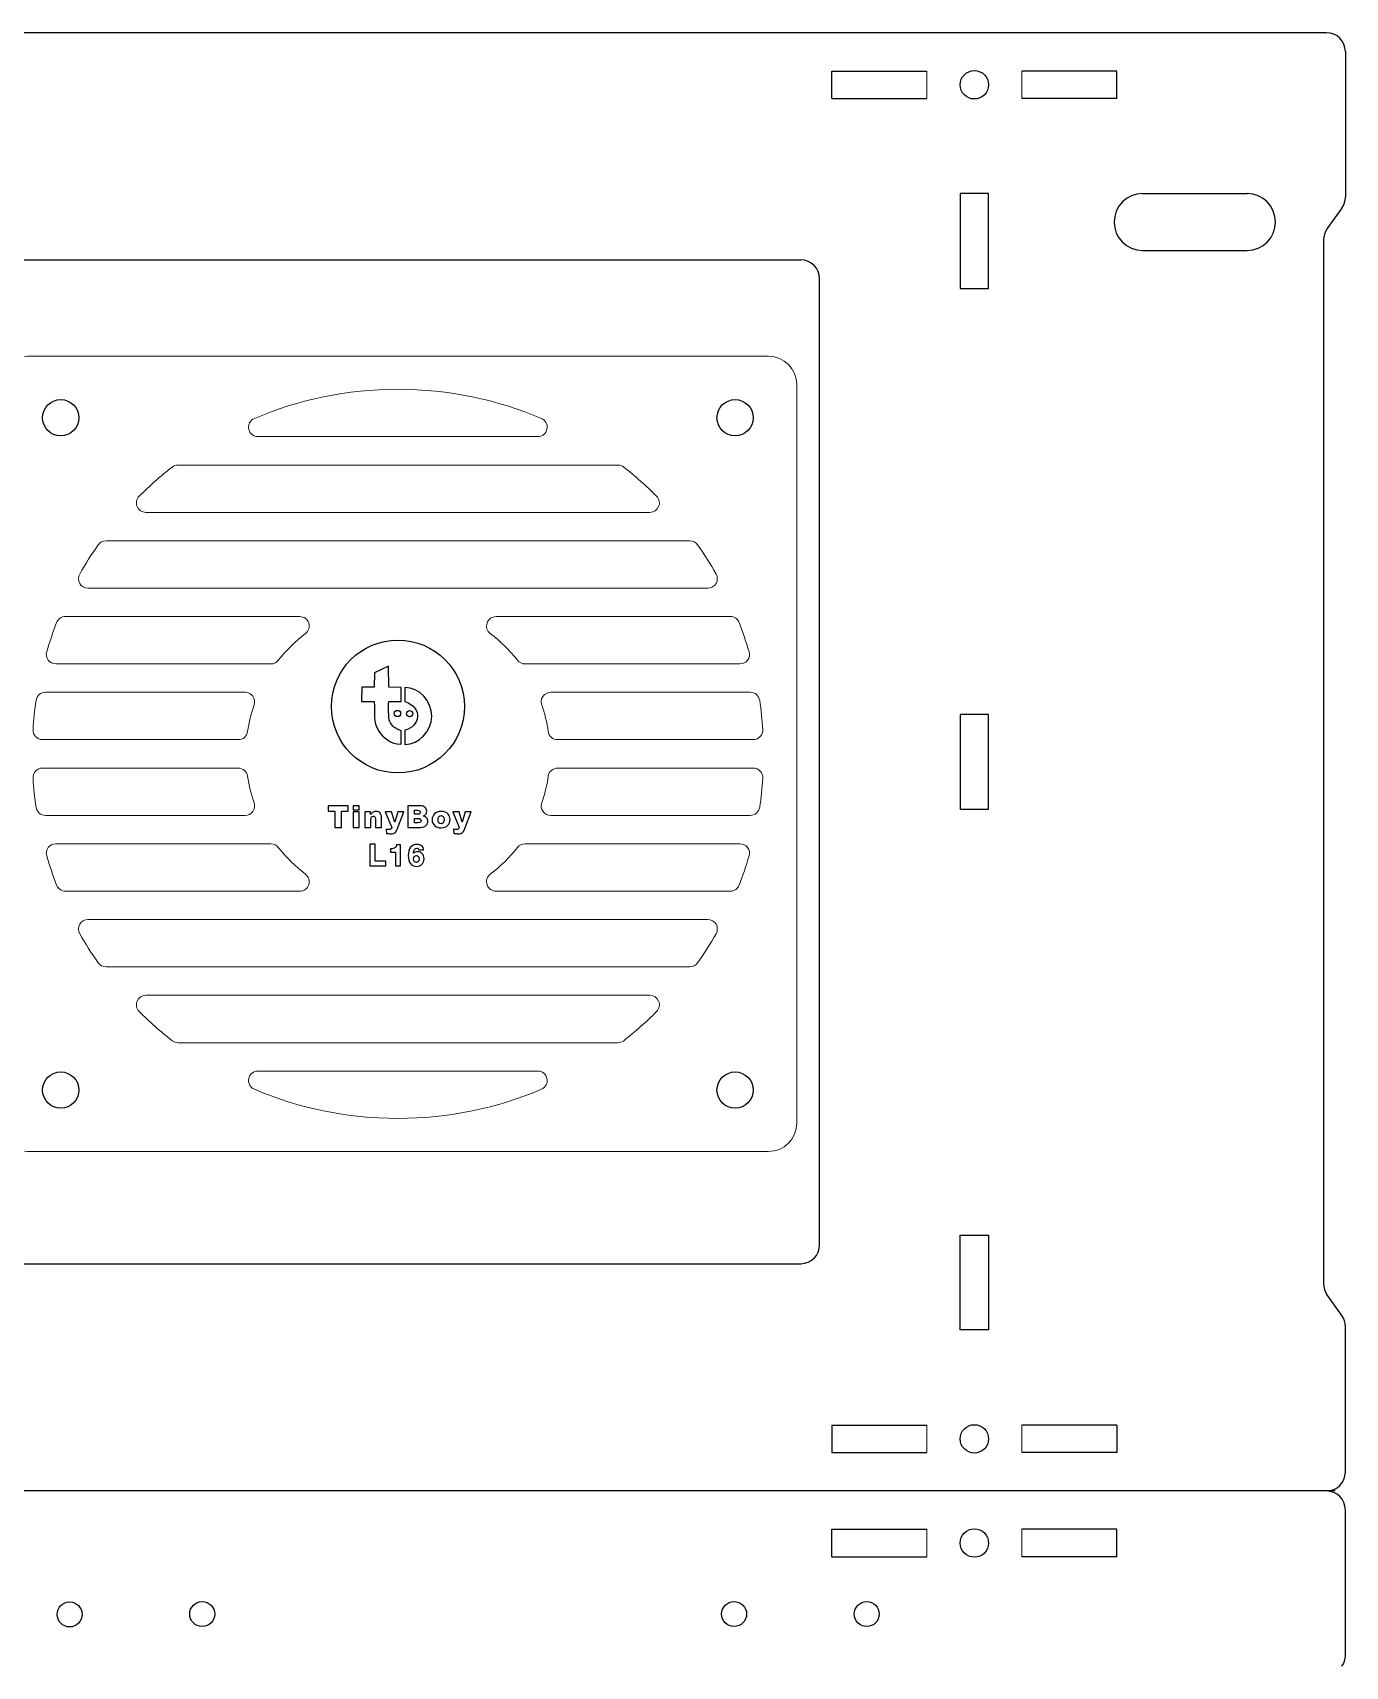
# Model space of a CAD drawing. Extents: x 141 to 715, y -757 to -299.
# Drawn here: x 576.9 to 715.5, y -471 to -298.5 of the extents above; entities that cross this region are included whole.
import ezdxf

# ---------------------------------------------------------------- set-up
doc = ezdxf.new("R2010")
doc.units = 0
doc.header["$MEASUREMENT"] = 0
doc.layers.add('DL', color=7, linetype='CONTINUOUS')
doc.layers.add('Layer 1', color=7, linetype='CONTINUOUS')

msp = doc.modelspace()

# ---------------------------------------------------------------- linework, layer by layer
at = {"layer": 'DL'}
for p, q in [((713.5, -298.52), (430.5, -298.52)), ((661.29, -305.47), (661.29, -302.57)), ((661.29, -302.57), (671.32, -302.57)), ((691.38, -302.57), (681.35, -302.57)), ((691.38, -305.47), (691.38, -302.57)), ((661.29, -305.47), (671.32, -305.47)), ((691.38, -305.47), (681.35, -305.47)), ((715.13, -317.04), (713.56, -319.25)), ((713.19, -320.41), (713.19, -430.63)), ((715.13, -434), (713.56, -431.79)), ((661.29, -445.57), (661.29, -448.47)), ((661.29, -445.57), (671.32, -445.57)), ((691.38, -445.57), (681.35, -445.57)), ((691.38, -445.57), (691.38, -448.47)), ((661.29, -448.47), (671.32, -448.47)), ((691.38, -448.47), (681.35, -448.47)), ((714.43, -452.52), (428.17, -452.52)), ((661.29, -459.47), (661.29, -456.57)), ((661.29, -456.57), (671.32, -456.57)), ((691.38, -456.57), (681.35, -456.57)), ((691.38, -459.47), (691.38, -456.57)), ((661.29, -459.47), (671.32, -459.47)), ((691.38, -459.47), (681.35, -459.47))]:
    msp.add_line(p, q, dxfattribs=at)
at = {"layer": 'DL', "linetype": 'ByBlock'}
for p, q in [((715.5, -300.52), (715.5, -315.88)), ((677.83, -315.52), (674.83, -315.52)), ((674.83, -315.52), (674.83, -325.52)), ((677.83, -320.52), (677.83, -315.52)), ((694.08, -315.52), (705.13, -315.52)), ((677.83, -325.52), (677.83, -320.52)), ((485.66, -322.52), (657.99, -322.52)), ((694.08, -321.52), (705.13, -321.52)), ((659.99, -426.52), (659.99, -324.52)), ((674.83, -325.52), (677.83, -325.52)), ((677.83, -370.52), (674.83, -370.52)), ((674.83, -370.52), (674.83, -380.52)), ((677.83, -375.52), (677.83, -370.52)), ((677.83, -380.52), (677.83, -375.52)), ((674.83, -380.52), (677.83, -380.52)), ((674.83, -435.52), (674.83, -425.52)), ((674.83, -425.52), (677.83, -425.52)), ((677.83, -425.52), (677.83, -430.52)), ((485.66, -428.52), (657.99, -428.52)), ((677.83, -430.52), (677.83, -435.52)), ((677.83, -435.52), (674.83, -435.52)), ((715.5, -450.52), (715.5, -435.16)), ((715.5, -469.88), (715.5, -454.52))]:
    msp.add_line(p, q, dxfattribs=at)
for centre in [(676.33, -304.02), (676.33, -447.02), (676.33, -458.02)]:
    msp.add_circle(centre, 1.5, dxfattribs=at)
at = {"layer": 'DL'}
for centre, radius in [((579.85, -339.18), 1.91), ((651.06, -339.18), 1.91), ((615.46, -369.68), 7.02), ((579.85, -410.18), 1.91), ((651.06, -410.18), 1.91), ((580.79, -465.56), 1.32), ((594.79, -465.52), 1.32), ((650.96, -465.52), 1.32), ((664.96, -465.52), 1.32)]:
    msp.add_circle(centre, radius, dxfattribs=at)
for centre, start, end in [((713.5, -300.52), 0, 90), ((713.5, -315.88), 324.6554, 0), ((715.19, -320.41), 144.6554, 180), ((715.19, -430.63), 180, 215.3446), ((713.5, -435.16), 0, 35.3446), ((713.5, -450.52), 270, 0), ((713.5, -454.52), 0, 90), ((713.5, -469.88), 324.6554, 0)]:
    msp.add_arc(centre, 2, start, end, dxfattribs=at)
at = {"layer": 'DL', "linetype": 'ByBlock'}
for centre, radius, start, end in [((694.08, -318.52), 3, 90.0019, 269.9981), ((705.13, -318.52), 3, 270.0019, 89.9981), ((657.99, -324.52), 2, 0, 90), ((657.99, -426.52), 2, 270, 0)]:
    msp.add_arc(centre, radius, start, end, dxfattribs=at)
at = {"layer": 'Layer 1'}
for centre in [(615.41, -370.42), (616.69, -370.43)]:
    msp.add_ellipse(centre, major_axis=(0.331, 0), ratio=0.996982, dxfattribs=at)
at = {"layer": 'Layer 1', "lineweight": 9}
for points in [[(671.32, -305.47), (671.32, -305.47), (671.32, -302.57), (671.32, -302.57)], [(681.35, -305.47), (681.35, -305.47), (681.35, -302.57), (681.35, -302.57)], [(691.08, -318.52), (691.08, -318.52), (691.08, -318.52), (691.08, -318.52)], [(708.13, -318.52), (708.13, -318.52), (708.13, -318.52), (708.13, -318.52)], [(576.34, -332.68), (576.34, -332.68), (654.57, -332.68), (654.57, -332.68)], [(600.3, -339.26), (604.95, -337.28), (610.07, -336.18), (615.46, -336.18)], [(615.46, -336.18), (620.84, -336.18), (625.96, -337.28), (630.61, -339.26)], [(599.71, -340.38), (599.61, -339.91), (599.86, -339.45), (600.3, -339.26)], [(630.61, -339.26), (631.06, -339.45), (631.3, -339.91), (631.2, -340.38)], [(631.2, -340.38), (631.1, -340.85), (630.7, -341.18), (630.22, -341.18)], [(588.14, -347.47), (589.23, -346.38), (590.39, -345.35), (591.62, -344.39)], [(639.3, -344.39), (640.52, -345.35), (641.68, -346.38), (642.77, -347.47)], [(587.92, -348.56), (587.76, -348.18), (587.84, -347.76), (588.14, -347.47)], [(642.77, -347.47), (643.07, -347.76), (643.15, -348.18), (642.99, -348.56)], [(581.86, -355.69), (582.46, -354.63), (583.12, -353.6), (583.82, -352.6)], [(647.1, -352.6), (647.79, -353.6), (648.45, -354.63), (649.05, -355.69)], [(649.05, -355.69), (649.23, -356), (649.23, -356.37), (649.05, -356.68)], [(578.37, -363.9), (578.68, -362.85), (579.03, -361.83), (579.42, -360.82)], [(605.7, -361.97), (604.63, -362.79), (603.67, -363.74), (602.83, -364.8)], [(606.04, -360.86), (606.18, -361.27), (606.05, -361.71), (605.7, -361.97)], [(625.21, -361.97), (624.86, -361.71), (624.73, -361.27), (624.87, -360.86)], [(628.08, -364.8), (627.24, -363.74), (626.28, -362.79), (625.21, -361.97)], [(651.49, -360.82), (651.88, -361.83), (652.23, -362.85), (652.54, -363.9)], [(578.54, -364.78), (578.34, -364.52), (578.28, -364.21), (578.37, -363.9)], [(652.54, -363.9), (652.63, -364.21), (652.57, -364.52), (652.38, -364.78)], [(579.34, -365.18), (579.01, -365.18), (578.73, -365.04), (578.54, -364.78)], [(602.05, -365.18), (602.05, -365.18), (579.34, -365.18), (579.34, -365.18)], [(602.83, -364.8), (602.64, -365.05), (602.36, -365.18), (602.05, -365.18)], [(628.87, -365.18), (628.55, -365.18), (628.27, -365.05), (628.08, -364.8)], [(651.57, -365.18), (651.57, -365.18), (628.87, -365.18), (628.87, -365.18)], [(652.38, -364.78), (652.18, -365.04), (651.9, -365.18), (651.57, -365.18)], [(576.93, -372.11), (576.99, -371.08), (577.1, -370.05), (577.25, -369.03)], [(600.13, -368.6), (600.33, -368.87), (600.37, -369.19), (600.27, -369.5)], [(630.64, -369.5), (630.54, -369.19), (630.58, -368.87), (630.78, -368.6)], [(653.66, -369.03), (653.81, -370.05), (653.92, -371.08), (653.98, -372.11)], [(600.27, -369.5), (599.96, -370.41), (599.72, -371.35), (599.58, -372.33)], [(631.33, -372.33), (631.19, -371.35), (630.96, -370.41), (630.64, -369.5)], [(599.58, -372.33), (599.51, -372.82), (599.09, -373.18), (598.59, -373.18)], [(632.32, -373.18), (631.82, -373.18), (631.4, -372.82), (631.33, -372.33)], [(598.59, -373.18), (598.59, -373.18), (577.93, -373.18), (577.93, -373.18)], [(652.98, -373.18), (652.98, -373.18), (632.32, -373.18), (632.32, -373.18)], [(576.93, -377.24), (576.91, -376.96), (577, -376.71), (577.2, -376.5)], [(577.25, -380.32), (577.1, -379.31), (576.99, -378.28), (576.93, -377.24)], [(599.58, -377.03), (599.72, -378.01), (599.96, -378.95), (600.27, -379.86)], [(630.64, -379.86), (630.96, -378.95), (631.19, -378.01), (631.33, -377.03)], [(653.98, -377.24), (653.92, -378.28), (653.81, -379.31), (653.66, -380.32)], [(653.72, -376.5), (653.91, -376.71), (654, -376.96), (653.98, -377.24)], [(578.25, -381.18), (577.75, -381.18), (577.33, -380.82), (577.25, -380.32)], [(599.32, -381.18), (599.32, -381.18), (578.25, -381.18), (578.25, -381.18)], [(600.13, -380.76), (599.94, -381.03), (599.65, -381.18), (599.32, -381.18)], [(600.27, -379.86), (600.37, -380.17), (600.33, -380.49), (600.13, -380.76)], [(630.78, -380.76), (630.58, -380.49), (630.54, -380.17), (630.64, -379.86)], [(631.59, -381.18), (631.26, -381.18), (630.97, -381.03), (630.78, -380.76)], [(652.66, -381.18), (652.66, -381.18), (631.59, -381.18), (631.59, -381.18)], [(653.66, -380.32), (653.58, -380.82), (653.17, -381.18), (652.66, -381.18)], [(602.83, -384.56), (603.67, -385.62), (604.63, -386.57), (605.7, -387.39)], [(625.21, -387.39), (626.28, -386.57), (627.24, -385.62), (628.08, -384.56)], [(579.42, -388.54), (579.03, -387.53), (578.68, -386.5), (578.37, -385.46)], [(652.54, -385.46), (652.23, -386.51), (651.88, -387.53), (651.49, -388.54)], [(580.36, -389.18), (579.93, -389.18), (579.57, -388.93), (579.42, -388.54)], [(605.09, -389.18), (605.09, -389.18), (580.36, -389.18), (580.36, -389.18)], [(650.55, -389.18), (650.55, -389.18), (625.82, -389.18), (625.82, -389.18)], [(651.49, -388.54), (651.34, -388.93), (650.98, -389.18), (650.55, -389.18)], [(581.86, -393.67), (581.68, -393.36), (581.68, -392.99), (581.86, -392.68)], [(649.05, -392.68), (649.23, -392.99), (649.23, -393.36), (649.05, -393.67)], [(583.82, -396.75), (583.12, -395.76), (582.46, -394.73), (581.86, -393.67)], [(649.05, -393.67), (648.45, -394.73), (647.79, -395.76), (647.1, -396.75)], [(588.14, -401.89), (587.84, -401.59), (587.76, -401.18), (587.92, -400.8)], [(591.62, -404.97), (590.39, -404.01), (589.23, -402.98), (588.14, -401.89)], [(642.77, -401.89), (641.68, -402.98), (640.52, -404.01), (639.3, -404.97)], [(642.99, -400.8), (643.15, -401.18), (643.07, -401.59), (642.77, -401.89)], [(639.3, -404.97), (639.11, -405.11), (638.91, -405.18), (638.68, -405.18)], [(599.71, -408.98), (599.81, -408.51), (600.21, -408.18), (600.69, -408.18)], [(600.69, -408.18), (600.69, -408.18), (630.22, -408.18), (630.22, -408.18)], [(630.22, -408.18), (630.7, -408.18), (631.1, -408.51), (631.2, -408.98)], [(600.3, -410.1), (599.86, -409.91), (599.61, -409.45), (599.71, -408.98)], [(631.2, -408.98), (631.3, -409.45), (631.05, -409.91), (630.61, -410.1)], [(671.32, -445.57), (671.32, -445.57), (671.32, -448.47), (671.32, -448.47)], [(681.35, -445.57), (681.35, -445.57), (681.35, -448.47), (681.35, -448.47)], [(671.32, -459.47), (671.32, -459.47), (671.32, -456.57), (671.32, -456.57)], [(681.35, -459.47), (681.35, -459.47), (681.35, -456.57), (681.35, -456.57)]]:
    msp.add_open_spline(points, degree=3, dxfattribs=at)
for points, knots in [([(654.57, -332.68), (656.23, -332.68), (657.58, -334.03), (657.58, -335.68), (657.58, -335.68), (657.58, -335.68), (657.58, -413.68), (657.58, -413.68), (657.58, -413.68), (657.58, -415.33), (656.23, -416.68), (654.57, -416.68), (654.57, -416.68), (654.57, -416.68), (576.34, -416.68), (576.34, -416.68), (576.34, -416.68), (574.68, -416.68), (573.33, -415.33), (573.33, -413.68), (573.33, -413.68), (573.33, -413.68), (573.33, -335.68), (573.33, -335.68), (573.33, -335.68), (573.33, -334.03), (574.68, -332.68), (576.34, -332.68)], [0.125, 0.125, 0.125, 0.125, 0.25, 0.25, 0.25, 0.25, 0.375, 0.375, 0.375, 0.375, 0.5, 0.5, 0.5, 0.5, 0.625, 0.625, 0.625, 0.625, 0.75, 0.75, 0.75, 0.75, 0.875, 0.875, 0.875, 0.875, 1, 1, 1, 1]), ([(630.22, -341.18), (630.22, -341.18), (600.69, -341.18), (600.69, -341.18), (600.69, -341.18), (600.21, -341.18), (599.81, -340.85), (599.71, -340.38)], [0.4285714, 0.4285714, 0.4285714, 0.4285714, 0.5714286, 0.5714286, 0.5714286, 0.5714286, 0.7142857, 0.7142857, 0.7142857, 0.7142857]), ([(591.62, -344.39), (591.8, -344.25), (592, -344.18), (592.24, -344.18), (592.24, -344.18), (592.24, -344.18), (638.68, -344.18), (638.68, -344.18), (638.68, -344.18), (638.91, -344.18), (639.11, -344.25), (639.3, -344.39)], [0.7, 0.7, 0.7, 0.7, 0.8, 0.8, 0.8, 0.8, 0.9, 0.9, 0.9, 0.9, 1, 1, 1, 1]), ([(642.99, -348.56), (642.83, -348.94), (642.48, -349.18), (642.06, -349.18), (642.06, -349.18), (642.06, -349.18), (588.85, -349.18), (588.85, -349.18), (588.85, -349.18), (588.43, -349.18), (588.08, -348.94), (587.92, -348.56)], [0.2, 0.2, 0.2, 0.2, 0.3, 0.3, 0.3, 0.3, 0.4, 0.4, 0.4, 0.4, 0.5, 0.5, 0.5, 0.5]), ([(583.82, -352.6), (584.01, -352.33), (584.3, -352.18), (584.64, -352.18), (584.64, -352.18), (584.64, -352.18), (646.27, -352.18), (646.27, -352.18), (646.27, -352.18), (646.61, -352.18), (646.9, -352.33), (647.1, -352.6)], [0.7, 0.7, 0.7, 0.7, 0.8, 0.8, 0.8, 0.8, 0.9, 0.9, 0.9, 0.9, 1, 1, 1, 1]), ([(649.05, -356.68), (648.86, -357), (648.55, -357.18), (648.18, -357.18), (648.18, -357.18), (648.18, -357.18), (582.73, -357.18), (582.73, -357.18), (582.73, -357.18), (582.36, -357.18), (582.05, -357), (581.86, -356.68), (581.86, -356.68), (581.68, -356.37), (581.68, -356), (581.86, -355.69)], [0.2, 0.2, 0.2, 0.2, 0.3, 0.3, 0.3, 0.3, 0.4, 0.4, 0.4, 0.4, 0.5, 0.5, 0.5, 0.5, 0.6, 0.6, 0.6, 0.6]), ([(579.42, -360.82), (579.57, -360.43), (579.93, -360.18), (580.36, -360.18), (580.36, -360.18), (580.36, -360.18), (605.09, -360.18), (605.09, -360.18), (605.09, -360.18), (605.53, -360.18), (605.9, -360.45), (606.04, -360.86)], [0.4, 0.4, 0.4, 0.4, 0.5, 0.5, 0.5, 0.5, 0.6, 0.6, 0.6, 0.6, 0.7, 0.7, 0.7, 0.7]), ([(624.87, -360.86), (625.01, -360.45), (625.38, -360.18), (625.82, -360.18), (625.82, -360.18), (625.82, -360.18), (650.56, -360.18), (650.56, -360.18), (650.56, -360.18), (650.98, -360.18), (651.34, -360.43), (651.49, -360.82)], [0.7, 0.7, 0.7, 0.7, 0.8, 0.8, 0.8, 0.8, 0.9, 0.9, 0.9, 0.9, 1, 1, 1, 1]), ([(577.25, -369.03), (577.33, -368.54), (577.74, -368.18), (578.25, -368.18), (578.25, -368.18), (578.25, -368.18), (599.32, -368.18), (599.32, -368.18), (599.32, -368.18), (599.65, -368.18), (599.94, -368.33), (600.13, -368.6)], [0.4, 0.4, 0.4, 0.4, 0.5, 0.5, 0.5, 0.5, 0.6, 0.6, 0.6, 0.6, 0.7, 0.7, 0.7, 0.7]), ([(630.78, -368.6), (630.97, -368.33), (631.26, -368.18), (631.59, -368.18), (631.59, -368.18), (631.59, -368.18), (652.66, -368.18), (652.66, -368.18), (652.66, -368.18), (653.17, -368.18), (653.58, -368.54), (653.66, -369.03)], [0.7, 0.7, 0.7, 0.7, 0.8, 0.8, 0.8, 0.8, 0.9, 0.9, 0.9, 0.9, 1, 1, 1, 1]), ([(577.93, -373.18), (577.64, -373.18), (577.39, -373.07), (577.2, -372.86), (577.2, -372.86), (577, -372.65), (576.91, -372.4), (576.93, -372.11)], [0.1, 0.1, 0.1, 0.1, 0.2, 0.2, 0.2, 0.2, 0.3, 0.3, 0.3, 0.3]), ([(653.98, -372.11), (654, -372.4), (653.91, -372.65), (653.72, -372.86), (653.72, -372.86), (653.52, -373.07), (653.27, -373.18), (652.98, -373.18)], [0.1, 0.1, 0.1, 0.1, 0.2, 0.2, 0.2, 0.2, 0.3, 0.3, 0.3, 0.3]), ([(577.2, -376.5), (577.39, -376.29), (577.64, -376.18), (577.93, -376.18), (577.93, -376.18), (577.93, -376.18), (598.59, -376.18), (598.59, -376.18), (598.59, -376.18), (599.09, -376.18), (599.51, -376.54), (599.58, -377.03)], [0.4, 0.4, 0.4, 0.4, 0.5, 0.5, 0.5, 0.5, 0.6, 0.6, 0.6, 0.6, 0.7, 0.7, 0.7, 0.7]), ([(631.33, -377.03), (631.4, -376.54), (631.82, -376.18), (632.32, -376.18), (632.32, -376.18), (632.32, -376.18), (652.98, -376.18), (652.98, -376.18), (652.98, -376.18), (653.27, -376.18), (653.52, -376.29), (653.72, -376.5)], [0.6, 0.6, 0.6, 0.6, 0.7, 0.7, 0.7, 0.7, 0.8, 0.8, 0.8, 0.8, 0.9, 0.9, 0.9, 0.9]), ([(578.37, -385.46), (578.28, -385.15), (578.34, -384.84), (578.54, -384.58), (578.54, -384.58), (578.73, -384.32), (579.01, -384.18), (579.34, -384.18), (579.34, -384.18), (579.34, -384.18), (602.05, -384.18), (602.05, -384.18), (602.05, -384.18), (602.36, -384.18), (602.64, -384.31), (602.83, -384.56)], [0.3, 0.3, 0.3, 0.3, 0.4, 0.4, 0.4, 0.4, 0.5, 0.5, 0.5, 0.5, 0.6, 0.6, 0.6, 0.6, 0.7, 0.7, 0.7, 0.7]), ([(628.08, -384.56), (628.27, -384.31), (628.55, -384.18), (628.87, -384.18), (628.87, -384.18), (628.87, -384.18), (651.57, -384.18), (651.57, -384.18), (651.57, -384.18), (651.9, -384.18), (652.18, -384.32), (652.38, -384.58), (652.38, -384.58), (652.57, -384.84), (652.63, -385.15), (652.54, -385.46)], [0.6, 0.6, 0.6, 0.6, 0.7, 0.7, 0.7, 0.7, 0.8, 0.8, 0.8, 0.8, 0.9, 0.9, 0.9, 0.9, 1, 1, 1, 1]), ([(605.7, -387.39), (606.05, -387.65), (606.18, -388.09), (606.04, -388.5), (606.04, -388.5), (605.9, -388.91), (605.53, -389.18), (605.09, -389.18)], [0.8, 0.8, 0.8, 0.8, 0.9, 0.9, 0.9, 0.9, 1, 1, 1, 1]), ([(625.82, -389.18), (625.38, -389.18), (625.01, -388.91), (624.87, -388.5), (624.87, -388.5), (624.73, -388.09), (624.86, -387.65), (625.21, -387.39)], [0.3, 0.3, 0.3, 0.3, 0.4, 0.4, 0.4, 0.4, 0.5, 0.5, 0.5, 0.5]), ([(581.86, -392.68), (582.05, -392.36), (582.36, -392.18), (582.73, -392.18), (582.73, -392.18), (582.73, -392.18), (648.18, -392.18), (648.18, -392.18), (648.18, -392.18), (648.55, -392.18), (648.86, -392.36), (649.05, -392.68)], [0.6, 0.6, 0.6, 0.6, 0.7, 0.7, 0.7, 0.7, 0.8, 0.8, 0.8, 0.8, 0.9, 0.9, 0.9, 0.9]), ([(647.1, -396.75), (646.9, -397.03), (646.61, -397.18), (646.27, -397.18), (646.27, -397.18), (646.27, -397.18), (584.64, -397.18), (584.64, -397.18), (584.64, -397.18), (584.3, -397.18), (584.01, -397.03), (583.82, -396.75)], [0.1, 0.1, 0.1, 0.1, 0.2, 0.2, 0.2, 0.2, 0.3, 0.3, 0.3, 0.3, 0.4, 0.4, 0.4, 0.4]), ([(587.92, -400.8), (588.08, -400.41), (588.43, -400.18), (588.85, -400.18), (588.85, -400.18), (588.85, -400.18), (642.06, -400.18), (642.06, -400.18), (642.06, -400.18), (642.48, -400.18), (642.83, -400.41), (642.99, -400.8)], [0.6, 0.6, 0.6, 0.6, 0.7, 0.7, 0.7, 0.7, 0.8, 0.8, 0.8, 0.8, 0.9, 0.9, 0.9, 0.9]), ([(638.68, -405.18), (638.68, -405.18), (592.24, -405.18), (592.24, -405.18), (592.24, -405.18), (592, -405.18), (591.8, -405.11), (591.62, -404.97)], [0.2, 0.2, 0.2, 0.2, 0.3, 0.3, 0.3, 0.3, 0.4, 0.4, 0.4, 0.4]), ([(630.61, -410.1), (625.96, -412.08), (620.84, -413.18), (615.46, -413.18), (615.46, -413.18), (610.07, -413.18), (604.95, -412.08), (600.3, -410.1)], [0, 0, 0, 0, 0.1428571, 0.1428571, 0.1428571, 0.1428571, 0.2857143, 0.2857143, 0.2857143, 0.2857143])]:
    msp.add_open_spline(points, degree=3, knots=knots, dxfattribs=at)
at = {"layer": 'Layer 1'}
for points in [[(614.48, -365.43), (614.48, -365.43), (612.98, -366.12), (612.98, -366.12)], [(614.49, -367.65), (614.49, -367.65), (614.48, -365.43), (614.48, -365.43)], [(612.98, -366.12), (612.98, -366.12), (612.96, -367.63), (612.96, -367.63)], [(611.65, -367.65), (611.65, -367.65), (611.62, -369.15), (611.62, -369.15)], [(611.62, -369.15), (611.62, -369.15), (612.95, -369.16), (612.95, -369.16)], [(612.96, -367.63), (612.96, -367.63), (611.65, -367.65), (611.65, -367.65)], [(612.95, -369.16), (613.1, -370.49), (612.73, -371.23), (613.44, -372.3)], [(614.6, -371.26), (614.45, -370.91), (614.44, -369.6), (614.5, -369.16)], [(615.81, -367.67), (615.81, -367.67), (614.49, -367.65), (614.49, -367.65)], [(614.5, -369.16), (614.5, -369.16), (615.81, -369.15), (615.81, -369.15)], [(615.81, -369.15), (615.81, -369.15), (615.81, -367.67), (615.81, -367.67)], [(619.03, -370.72), (619.05, -369.13), (617.72, -367.64), (616.19, -367.68)], [(616.19, -367.68), (616.19, -367.68), (616.19, -369.16), (616.19, -369.16)], [(616.19, -369.16), (618.19, -369.79), (617.76, -371.82), (616.2, -372.19)], [(616.19, -373.68), (617.71, -373.68), (619.01, -372.27), (619.03, -370.72)], [(613.44, -372.3), (613.85, -372.92), (614.66, -373.66), (615.8, -373.67)], [(615.42, -372.08), (615.06, -371.92), (614.76, -371.63), (614.6, -371.26)], [(615.8, -372.24), (615.8, -372.24), (615.42, -372.08), (615.42, -372.08)], [(615.8, -373.67), (615.8, -373.67), (615.8, -372.24), (615.8, -372.24)], [(616.2, -372.19), (616.2, -372.19), (616.19, -373.68), (616.19, -373.68)]]:
    msp.add_open_spline(points, degree=3, dxfattribs=at)
at = {"layer": 'Layer 1', "color": 0, "linetype": 'ByBlock'}
for points, knots in [([(608.08, -380.17), (608.08, -380.17), (610.21, -380.17), (610.21, -380.17), (610.21, -380.17), (610.21, -380.17), (610.21, -380.73), (610.21, -380.73), (610.21, -380.73), (610.21, -380.73), (609.5, -380.73), (609.5, -380.73), (609.5, -380.73), (609.5, -380.73), (609.5, -382.45), (609.5, -382.45), (609.5, -382.45), (609.5, -382.45), (608.79, -382.45), (608.79, -382.45), (608.79, -382.45), (608.79, -382.45), (608.79, -380.73), (608.79, -380.73), (608.79, -380.73), (608.79, -380.73), (608.08, -380.73), (608.08, -380.73), (608.08, -380.73), (608.08, -380.73), (608.08, -380.17), (608.08, -380.17)], [0, 0, 0, 0, 0.125, 0.125, 0.125, 0.125, 0.25, 0.25, 0.25, 0.25, 0.375, 0.375, 0.375, 0.375, 0.5, 0.5, 0.5, 0.5, 0.625, 0.625, 0.625, 0.625, 0.75, 0.75, 0.75, 0.75, 0.875, 0.875, 0.875, 0.875, 1, 1, 1, 1]), ([(610.73, -380.17), (610.73, -380.17), (611.36, -380.17), (611.36, -380.17), (611.36, -380.17), (611.36, -380.17), (611.36, -380.6), (611.36, -380.6), (611.36, -380.6), (611.36, -380.6), (610.73, -380.6), (610.73, -380.6), (610.73, -380.6), (610.73, -380.6), (610.73, -380.17), (610.73, -380.17)], [0, 0, 0, 0, 0.25, 0.25, 0.25, 0.25, 0.5, 0.5, 0.5, 0.5, 0.75, 0.75, 0.75, 0.75, 1, 1, 1, 1]), ([(610.73, -380.8), (610.73, -380.8), (611.36, -380.8), (611.36, -380.8), (611.36, -380.8), (611.36, -380.8), (611.36, -382.45), (611.36, -382.45), (611.36, -382.45), (611.36, -382.45), (610.73, -382.45), (610.73, -382.45), (610.73, -382.45), (610.73, -382.45), (610.73, -380.8), (610.73, -380.8)], [0, 0, 0, 0, 0.25, 0.25, 0.25, 0.25, 0.5, 0.5, 0.5, 0.5, 0.75, 0.75, 0.75, 0.75, 1, 1, 1, 1]), ([(611.97, -380.8), (611.97, -380.8), (612.56, -380.8), (612.56, -380.8), (612.56, -380.8), (612.56, -380.8), (612.56, -381.07), (612.56, -381.07), (612.56, -381.07), (612.65, -380.96), (612.74, -380.88), (612.83, -380.83), (612.83, -380.83), (612.92, -380.79), (613.03, -380.76), (613.16, -380.76), (613.16, -380.76), (613.33, -380.76), (613.47, -380.81), (613.57, -380.92), (613.57, -380.92), (613.67, -381.02), (613.72, -381.18), (613.72, -381.4), (613.72, -381.4), (613.72, -381.4), (613.72, -382.45), (613.72, -382.45), (613.72, -382.45), (613.72, -382.45), (613.08, -382.45), (613.08, -382.45), (613.08, -382.45), (613.08, -382.45), (613.08, -381.54), (613.08, -381.54), (613.08, -381.54), (613.08, -381.44), (613.06, -381.36), (613.03, -381.32), (613.03, -381.32), (612.99, -381.28), (612.93, -381.26), (612.86, -381.26), (612.86, -381.26), (612.79, -381.26), (612.72, -381.29), (612.68, -381.34), (612.68, -381.34), (612.63, -381.4), (612.61, -381.51), (612.61, -381.66), (612.61, -381.66), (612.61, -381.66), (612.61, -382.45), (612.61, -382.45), (612.61, -382.45), (612.61, -382.45), (611.97, -382.45), (611.97, -382.45), (611.97, -382.45), (611.97, -382.45), (611.97, -380.8), (611.97, -380.8)], [0, 0, 0, 0, 0.0625, 0.0625, 0.0625, 0.0625, 0.125, 0.125, 0.125, 0.125, 0.1875, 0.1875, 0.1875, 0.1875, 0.25, 0.25, 0.25, 0.25, 0.3125, 0.3125, 0.3125, 0.3125, 0.375, 0.375, 0.375, 0.375, 0.4375, 0.4375, 0.4375, 0.4375, 0.5, 0.5, 0.5, 0.5, 0.5625, 0.5625, 0.5625, 0.5625, 0.625, 0.625, 0.625, 0.625, 0.6875, 0.6875, 0.6875, 0.6875, 0.75, 0.75, 0.75, 0.75, 0.8125, 0.8125, 0.8125, 0.8125, 0.875, 0.875, 0.875, 0.875, 0.9375, 0.9375, 0.9375, 0.9375, 1, 1, 1, 1]), ([(614.12, -380.8), (614.12, -380.8), (614.79, -380.8), (614.79, -380.8), (614.79, -380.8), (614.79, -380.8), (615.13, -381.9), (615.13, -381.9), (615.13, -381.9), (615.13, -381.9), (615.45, -380.8), (615.45, -380.8), (615.45, -380.8), (615.45, -380.8), (616.07, -380.8), (616.07, -380.8), (616.07, -380.8), (616.07, -380.8), (615.42, -382.56), (615.42, -382.56), (615.42, -382.56), (615.34, -382.76), (615.26, -382.9), (615.19, -382.97), (615.19, -382.97), (615.08, -383.07), (614.91, -383.12), (614.69, -383.12), (614.69, -383.12), (614.59, -383.12), (614.45, -383.1), (614.26, -383.08), (614.26, -383.08), (614.26, -383.08), (614.21, -382.64), (614.21, -382.64), (614.21, -382.64), (614.3, -382.67), (614.41, -382.68), (614.52, -382.68), (614.52, -382.68), (614.59, -382.68), (614.65, -382.67), (614.7, -382.63), (614.7, -382.63), (614.74, -382.6), (614.78, -382.54), (614.82, -382.45), (614.82, -382.45), (614.82, -382.45), (614.12, -380.8), (614.12, -380.8)], [0, 0, 0, 0, 0.076923, 0.076923, 0.076923, 0.076923, 0.153846, 0.153846, 0.153846, 0.153846, 0.230769, 0.230769, 0.230769, 0.230769, 0.307692, 0.307692, 0.307692, 0.307692, 0.384615, 0.384615, 0.384615, 0.384615, 0.461538, 0.461538, 0.461538, 0.461538, 0.538462, 0.538462, 0.538462, 0.538462, 0.615385, 0.615385, 0.615385, 0.615385, 0.692308, 0.692308, 0.692308, 0.692308, 0.769231, 0.769231, 0.769231, 0.769231, 0.846154, 0.846154, 0.846154, 0.846154, 0.923077, 0.923077, 0.923077, 0.923077, 1, 1, 1, 1]), ([(616.5, -380.17), (616.5, -380.17), (617.82, -380.17), (617.82, -380.17), (617.82, -380.17), (618.04, -380.17), (618.21, -380.23), (618.33, -380.34), (618.33, -380.34), (618.44, -380.44), (618.5, -380.58), (618.5, -380.74), (618.5, -380.74), (618.5, -380.87), (618.46, -380.99), (618.38, -381.09), (618.38, -381.09), (618.32, -381.15), (618.24, -381.2), (618.13, -381.24), (618.13, -381.24), (618.29, -381.28), (618.41, -381.34), (618.49, -381.44), (618.49, -381.44), (618.57, -381.54), (618.61, -381.66), (618.61, -381.8), (618.61, -381.8), (618.61, -381.92), (618.58, -382.02), (618.53, -382.12), (618.53, -382.12), (618.47, -382.21), (618.4, -382.29), (618.3, -382.34), (618.3, -382.34), (618.24, -382.38), (618.15, -382.4), (618.03, -382.42), (618.03, -382.42), (617.88, -382.44), (617.77, -382.45), (617.72, -382.45), (617.72, -382.45), (617.72, -382.45), (616.5, -382.45), (616.5, -382.45), (616.5, -382.45), (616.5, -382.45), (616.5, -380.17), (616.5, -380.17)], [0, 0, 0, 0, 0.076923, 0.076923, 0.076923, 0.076923, 0.153846, 0.153846, 0.153846, 0.153846, 0.230769, 0.230769, 0.230769, 0.230769, 0.307692, 0.307692, 0.307692, 0.307692, 0.384615, 0.384615, 0.384615, 0.384615, 0.461538, 0.461538, 0.461538, 0.461538, 0.538462, 0.538462, 0.538462, 0.538462, 0.615385, 0.615385, 0.615385, 0.615385, 0.692308, 0.692308, 0.692308, 0.692308, 0.769231, 0.769231, 0.769231, 0.769231, 0.846154, 0.846154, 0.846154, 0.846154, 0.923077, 0.923077, 0.923077, 0.923077, 1, 1, 1, 1]), ([(617.21, -381.06), (617.21, -381.06), (617.52, -381.06), (617.52, -381.06), (617.52, -381.06), (617.63, -381.06), (617.71, -381.05), (617.75, -381.01), (617.75, -381.01), (617.79, -380.97), (617.81, -380.92), (617.81, -380.84), (617.81, -380.84), (617.81, -380.78), (617.79, -380.73), (617.75, -380.69), (617.75, -380.69), (617.71, -380.65), (617.63, -380.63), (617.52, -380.63), (617.52, -380.63), (617.52, -380.63), (617.21, -380.63), (617.21, -380.63), (617.21, -380.63), (617.21, -380.63), (617.21, -381.06), (617.21, -381.06)], [0, 0, 0, 0, 0.142857, 0.142857, 0.142857, 0.142857, 0.285714, 0.285714, 0.285714, 0.285714, 0.428571, 0.428571, 0.428571, 0.428571, 0.571429, 0.571429, 0.571429, 0.571429, 0.714286, 0.714286, 0.714286, 0.714286, 0.857143, 0.857143, 0.857143, 0.857143, 1, 1, 1, 1]), ([(619.07, -381.63), (619.07, -381.38), (619.15, -381.17), (619.32, -381.01), (619.32, -381.01), (619.49, -380.84), (619.72, -380.76), (620.01, -380.76), (620.01, -380.76), (620.34, -380.76), (620.59, -380.86), (620.76, -381.05), (620.76, -381.05), (620.89, -381.2), (620.96, -381.39), (620.96, -381.62), (620.96, -381.62), (620.96, -381.87), (620.88, -382.08), (620.71, -382.24), (620.71, -382.24), (620.54, -382.4), (620.31, -382.49), (620.01, -382.49), (620.01, -382.49), (619.75, -382.49), (619.53, -382.42), (619.37, -382.28), (619.37, -382.28), (619.17, -382.12), (619.07, -381.9), (619.07, -381.63)], [0, 0, 0, 0, 0.125, 0.125, 0.125, 0.125, 0.25, 0.25, 0.25, 0.25, 0.375, 0.375, 0.375, 0.375, 0.5, 0.5, 0.5, 0.5, 0.625, 0.625, 0.625, 0.625, 0.75, 0.75, 0.75, 0.75, 0.875, 0.875, 0.875, 0.875, 1, 1, 1, 1]), ([(619.7, -381.63), (619.7, -381.77), (619.73, -381.88), (619.79, -381.95), (619.79, -381.95), (619.85, -382.02), (619.93, -382.06), (620.02, -382.06), (620.02, -382.06), (620.11, -382.06), (620.18, -382.02), (620.24, -381.95), (620.24, -381.95), (620.3, -381.88), (620.33, -381.77), (620.33, -381.62), (620.33, -381.62), (620.33, -381.48), (620.3, -381.37), (620.24, -381.3), (620.24, -381.3), (620.18, -381.23), (620.11, -381.2), (620.02, -381.2), (620.02, -381.2), (619.93, -381.2), (619.85, -381.23), (619.79, -381.3), (619.79, -381.3), (619.73, -381.37), (619.7, -381.48), (619.7, -381.63)], [0, 0, 0, 0, 0.125, 0.125, 0.125, 0.125, 0.25, 0.25, 0.25, 0.25, 0.375, 0.375, 0.375, 0.375, 0.5, 0.5, 0.5, 0.5, 0.625, 0.625, 0.625, 0.625, 0.75, 0.75, 0.75, 0.75, 0.875, 0.875, 0.875, 0.875, 1, 1, 1, 1]), ([(621.24, -380.8), (621.24, -380.8), (621.91, -380.8), (621.91, -380.8), (621.91, -380.8), (621.91, -380.8), (622.25, -381.9), (622.25, -381.9), (622.25, -381.9), (622.25, -381.9), (622.56, -380.8), (622.56, -380.8), (622.56, -380.8), (622.56, -380.8), (623.19, -380.8), (623.19, -380.8), (623.19, -380.8), (623.19, -380.8), (622.53, -382.56), (622.53, -382.56), (622.53, -382.56), (622.46, -382.76), (622.38, -382.9), (622.3, -382.97), (622.3, -382.97), (622.19, -383.07), (622.03, -383.12), (621.8, -383.12), (621.8, -383.12), (621.71, -383.12), (621.57, -383.1), (621.38, -383.08), (621.38, -383.08), (621.38, -383.08), (621.33, -382.64), (621.33, -382.64), (621.33, -382.64), (621.42, -382.67), (621.52, -382.68), (621.64, -382.68), (621.64, -382.68), (621.71, -382.68), (621.77, -382.67), (621.82, -382.63), (621.82, -382.63), (621.86, -382.6), (621.9, -382.54), (621.93, -382.45), (621.93, -382.45), (621.93, -382.45), (621.24, -380.8), (621.24, -380.8)], [0, 0, 0, 0, 0.076923, 0.076923, 0.076923, 0.076923, 0.153846, 0.153846, 0.153846, 0.153846, 0.230769, 0.230769, 0.230769, 0.230769, 0.307692, 0.307692, 0.307692, 0.307692, 0.384615, 0.384615, 0.384615, 0.384615, 0.461538, 0.461538, 0.461538, 0.461538, 0.538462, 0.538462, 0.538462, 0.538462, 0.615385, 0.615385, 0.615385, 0.615385, 0.692308, 0.692308, 0.692308, 0.692308, 0.769231, 0.769231, 0.769231, 0.769231, 0.846154, 0.846154, 0.846154, 0.846154, 0.923077, 0.923077, 0.923077, 0.923077, 1, 1, 1, 1]), ([(617.21, -381.96), (617.21, -381.96), (617.57, -381.96), (617.57, -381.96), (617.57, -381.96), (617.69, -381.96), (617.78, -381.94), (617.83, -381.89), (617.83, -381.89), (617.88, -381.85), (617.9, -381.79), (617.9, -381.72), (617.9, -381.72), (617.9, -381.65), (617.88, -381.6), (617.83, -381.56), (617.83, -381.56), (617.78, -381.52), (617.69, -381.5), (617.57, -381.5), (617.57, -381.5), (617.57, -381.5), (617.21, -381.5), (617.21, -381.5), (617.21, -381.5), (617.21, -381.5), (617.21, -381.96), (617.21, -381.96)], [0, 0, 0, 0, 0.142857, 0.142857, 0.142857, 0.142857, 0.285714, 0.285714, 0.285714, 0.285714, 0.428571, 0.428571, 0.428571, 0.428571, 0.571429, 0.571429, 0.571429, 0.571429, 0.714286, 0.714286, 0.714286, 0.714286, 0.857143, 0.857143, 0.857143, 0.857143, 1, 1, 1, 1]), ([(612.48, -386.49), (612.48, -386.49), (612.48, -384.21), (612.48, -384.21), (612.48, -384.21), (612.48, -384.21), (613.07, -384.21), (613.07, -384.21), (613.07, -384.21), (613.07, -384.21), (613.07, -386), (613.07, -386), (613.07, -386), (613.07, -386), (614.18, -386), (614.18, -386), (614.18, -386), (614.18, -386), (614.18, -386.49), (614.18, -386.49), (614.18, -386.49), (614.18, -386.49), (612.48, -386.49), (612.48, -386.49)], [0, 0, 0, 0, 0.166667, 0.166667, 0.166667, 0.166667, 0.333333, 0.333333, 0.333333, 0.333333, 0.5, 0.5, 0.5, 0.5, 0.666667, 0.666667, 0.666667, 0.666667, 0.833333, 0.833333, 0.833333, 0.833333, 1, 1, 1, 1]), ([(615.19, -386.49), (615.19, -386.49), (615.19, -385.05), (615.19, -385.05), (615.19, -385.05), (615.19, -385.05), (614.68, -385.05), (614.68, -385.05), (614.68, -385.05), (614.68, -385.05), (614.68, -384.7), (614.68, -384.7), (614.68, -384.7), (614.68, -384.7), (614.72, -384.7), (614.72, -384.7), (614.72, -384.7), (614.91, -384.7), (615.05, -384.67), (615.15, -384.61), (615.15, -384.61), (615.24, -384.54), (615.29, -384.44), (615.31, -384.3), (615.31, -384.3), (615.31, -384.3), (615.74, -384.3), (615.74, -384.3), (615.74, -384.3), (615.74, -384.3), (615.74, -386.49), (615.74, -386.49), (615.74, -386.49), (615.74, -386.49), (615.19, -386.49), (615.19, -386.49)], [0, 0, 0, 0, 0.111111, 0.111111, 0.111111, 0.111111, 0.222222, 0.222222, 0.222222, 0.222222, 0.333333, 0.333333, 0.333333, 0.333333, 0.444444, 0.444444, 0.444444, 0.444444, 0.555556, 0.555556, 0.555556, 0.555556, 0.666667, 0.666667, 0.666667, 0.666667, 0.777778, 0.777778, 0.777778, 0.777778, 0.888889, 0.888889, 0.888889, 0.888889, 1, 1, 1, 1]), ([(618.17, -384.83), (618.17, -384.83), (617.68, -384.83), (617.68, -384.83), (617.68, -384.83), (617.66, -384.76), (617.63, -384.71), (617.59, -384.68), (617.59, -384.68), (617.55, -384.65), (617.5, -384.63), (617.44, -384.63), (617.44, -384.63), (617.34, -384.63), (617.26, -384.68), (617.2, -384.77), (617.2, -384.77), (617.15, -384.86), (617.11, -385), (617.1, -385.18), (617.1, -385.18), (617.16, -385.13), (617.23, -385.09), (617.3, -385.06), (617.3, -385.06), (617.37, -385.04), (617.44, -385.02), (617.52, -385.02), (617.52, -385.02), (617.73, -385.02), (617.91, -385.09), (618.03, -385.22), (618.03, -385.22), (618.16, -385.35), (618.22, -385.53), (618.22, -385.75), (618.22, -385.75), (618.22, -386), (618.15, -386.2), (618, -386.34), (618, -386.34), (617.86, -386.49), (617.66, -386.56), (617.41, -386.56), (617.41, -386.56), (617.13, -386.56), (616.92, -386.46), (616.77, -386.27), (616.77, -386.27), (616.62, -386.07), (616.55, -385.79), (616.55, -385.42), (616.55, -385.42), (616.55, -385.05), (616.63, -384.75), (616.79, -384.55), (616.79, -384.55), (616.95, -384.34), (617.18, -384.24), (617.47, -384.24), (617.47, -384.24), (617.67, -384.24), (617.84, -384.29), (617.96, -384.39), (617.96, -384.39), (618.09, -384.5), (618.16, -384.64), (618.17, -384.83)], [0, 0, 0, 0, 0.058824, 0.058824, 0.058824, 0.058824, 0.117647, 0.117647, 0.117647, 0.117647, 0.176471, 0.176471, 0.176471, 0.176471, 0.235294, 0.235294, 0.235294, 0.235294, 0.294118, 0.294118, 0.294118, 0.294118, 0.352941, 0.352941, 0.352941, 0.352941, 0.411765, 0.411765, 0.411765, 0.411765, 0.470588, 0.470588, 0.470588, 0.470588, 0.529412, 0.529412, 0.529412, 0.529412, 0.588235, 0.588235, 0.588235, 0.588235, 0.647059, 0.647059, 0.647059, 0.647059, 0.705882, 0.705882, 0.705882, 0.705882, 0.764706, 0.764706, 0.764706, 0.764706, 0.823529, 0.823529, 0.823529, 0.823529, 0.882353, 0.882353, 0.882353, 0.882353, 0.941176, 0.941176, 0.941176, 0.941176, 1, 1, 1, 1]), ([(617.41, -386.15), (617.5, -386.15), (617.57, -386.12), (617.62, -386.06), (617.62, -386.06), (617.67, -385.99), (617.7, -385.91), (617.7, -385.79), (617.7, -385.79), (617.7, -385.68), (617.67, -385.59), (617.62, -385.53), (617.62, -385.53), (617.57, -385.47), (617.5, -385.43), (617.41, -385.43), (617.41, -385.43), (617.31, -385.43), (617.24, -385.47), (617.19, -385.53), (617.19, -385.53), (617.14, -385.59), (617.11, -385.68), (617.11, -385.79), (617.11, -385.79), (617.11, -385.91), (617.14, -386), (617.19, -386.06), (617.19, -386.06), (617.24, -386.12), (617.32, -386.15), (617.41, -386.15)], [0, 0, 0, 0, 0.125, 0.125, 0.125, 0.125, 0.25, 0.25, 0.25, 0.25, 0.375, 0.375, 0.375, 0.375, 0.5, 0.5, 0.5, 0.5, 0.625, 0.625, 0.625, 0.625, 0.75, 0.75, 0.75, 0.75, 0.875, 0.875, 0.875, 0.875, 1, 1, 1, 1])]:
    msp.add_open_spline(points, degree=3, knots=knots, dxfattribs=at)

doc.saveas('drawing.dxf')
